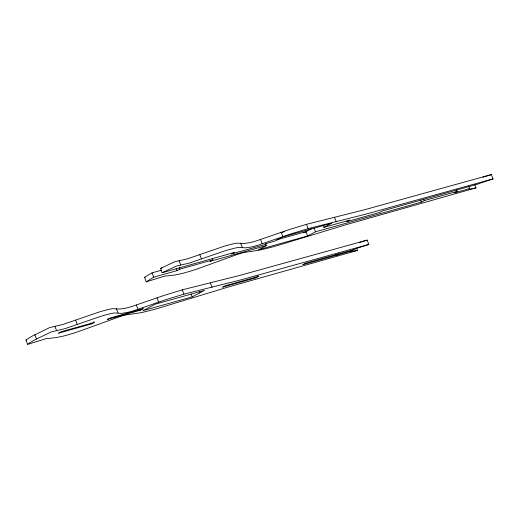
<?xml version="1.0" encoding="UTF-8"?>
<svg xmlns="http://www.w3.org/2000/svg" width="519" height="519" viewBox="0 0 519 519"><rect width="100%" height="100%" fill="white"/><g stroke="black" fill="none" stroke-linecap="round" stroke-linejoin="round"><path stroke-width="0.78" d="M26.644 340.049L25.963 339.945L31.756 336.331L49.513 327.664L63.286 324.356L98.954 312.081A46.788 4.969 -21.4 0 1 103.197 310.836L108.049 309.571A40.832 4.34 -21.4 0 1 112.662 308.662L119.824 309.071L126 308.104A28.623 3.043 -21.4 0 0 132.442 306.294L164.782 295.181L182.273 289.836L239.57 275.466L367.16 240.109L368.847 244.41L356.903 248.348A7.117 0.759 -21.4 0 0 354.6 249.328L353.893 249.652A9.374 0.999 -21.4 0 0 352.278 250.456A9.374 0.999 -21.4 0 0 351.045 251.157L350.727 251.371A7.117 0.759 -21.4 0 0 350.331 251.819L357.481 250.405L356.637 248.251M468.787 186.451L469.63 188.598L469.306 188.819A7.117 0.759 -21.4 0 0 468.91 189.266L476.059 187.852L474.658 184.264M161.344 270.263L152.009 272.877L145.145 276.841L144.561 277.522L146.248 281.823L164.536 276.14L174.553 275.07L181.773 273.584A46.788 4.969 -21.4 0 0 185.581 272.566L191.206 270.899A40.832 4.34 -21.4 0 0 198.939 268.342L238 254.213A28.623 3.043 -21.4 0 1 244.449 252.403L260.22 250.028L274.129 246.57L345.141 224.967L476.059 187.852M212.277 258.462L212.835 259.896L179.879 269.134L177.037 270.633L153.695 277.178L146.248 281.823M94.257 322.448L61.3 331.686L58.459 333.185L91.415 323.947L94.257 322.448L93.926 321.683M143.075 308.76L110.119 317.998L107.277 319.496L140.234 310.258L143.075 308.76L142.744 307.994M265.462 243.456L266.299 245.61L258.423 249.762L307.618 235.97L315.5 231.811L421.409 202.118L424.25 200.619L457.207 191.381L456.649 189.948M276.718 239.862L305.931 231.669L311.666 228.645M192.179 296.862L204.492 290.368L155.298 304.16L142.985 310.654L192.179 296.862L191.057 293.994M323.966 227.348L331.842 223.189L282.647 236.982L274.765 241.14L267.279 243.242L264.437 244.741L231.48 253.979L234.322 252.481L162.162 272.715L160.475 268.414L174.747 261.758L187.489 258.838L223.157 246.564A46.788 4.969 -21.4 0 1 227.4 245.318L232.259 244.053A40.832 4.34 -21.4 0 1 236.865 243.145L244.027 243.554L250.203 242.587A28.623 3.043 -21.4 0 0 256.652 240.777L288.992 229.664L306.476 224.318L363.774 209.948L491.363 174.592L493.05 178.893L481.107 182.831A7.117 0.759 -21.4 0 0 478.803 183.81L382.535 210.928L379.694 212.427L346.737 221.665L349.579 220.166L323.966 227.348L323.123 225.201M258.326 276.445L225.369 285.684L222.528 287.182L255.484 277.944L258.326 276.445L258.001 275.686M162.162 272.715L176.434 266.059L189.176 263.139L224.844 250.865A46.788 4.969 -21.4 0 1 229.087 249.62L233.939 248.354A40.832 4.34 -21.4 0 1 238.552 247.446L245.714 247.848L251.89 246.888A28.623 3.043 -21.4 0 0 258.332 245.078L290.679 233.965L308.163 228.62L365.46 214.25L493.05 178.893M212.835 259.896L210.072 261.349L266.299 245.61M457.207 191.381L454.365 192.88L469.63 188.598M357.481 250.405L226.563 287.52L155.551 309.123L141.642 312.581L125.864 314.955A28.623 3.043 -21.4 0 0 119.415 316.765L80.361 330.895A40.832 4.34 -21.4 0 1 72.628 333.445L67.003 335.118A46.788 4.969 -21.4 0 1 63.188 336.137L55.974 337.616L45.951 338.686L27.663 344.376L29.693 342.754L36.609 338.939L51.199 331.959L64.972 328.657L100.641 316.382A46.788 4.969 -21.4 0 1 104.883 315.137L109.736 313.872A40.832 4.34 -21.4 0 1 114.342 312.963L121.504 313.372L127.687 312.406A28.623 3.043 -21.4 0 0 134.129 310.596L166.469 299.482L183.96 294.137L241.257 279.767L368.847 244.41M482.917 177.219L483.87 176.895M359.661 242.412L367.16 240.109M484.85 176.564L491.363 174.592M303.317 232.81L306.158 231.896M280.961 232.687L284.808 231.604M160.475 268.414L162.025 267.979M353.893 249.652L305.672 263.172L302.83 264.671L351.052 251.151M145.223 277.496L144.561 277.522M255.484 277.944L255.05 276.919M140.234 310.258L139.851 309.363M91.415 323.947L91.033 323.052M338.297 253.168C339.465 254.511 335.521 256.535 335.404 254.537M423.692 199.186L424.25 200.619M420.572 199.971L421.409 202.118M334.593 217.487L336.28 221.788M314.092 228.23L315.5 231.811M306.476 224.318L308.163 228.62M305.931 231.669L307.618 235.97M281.201 232.343L282.887 236.645M260.557 239.512L262.238 243.813M240.589 243.145L242.276 247.446M199.77 254.582L201.45 258.884M210.39 283.004L212.076 287.305M199.199 291.431L199.757 292.865M179.068 260.726L180.748 265.027M179.321 267.7L179.879 269.134M176.194 268.485L177.037 270.633M182.273 289.836L183.96 294.137M152.009 272.877L153.695 277.178M156.998 297.861L158.678 302.162M136.348 305.029L138.035 309.33M116.386 308.662L118.066 312.963M75.56 320.106L77.247 324.407M54.858 326.243L56.545 330.545M34.831 334.684L36.518 338.985M25.95 340.042L27.637 344.344"/></g></svg>
